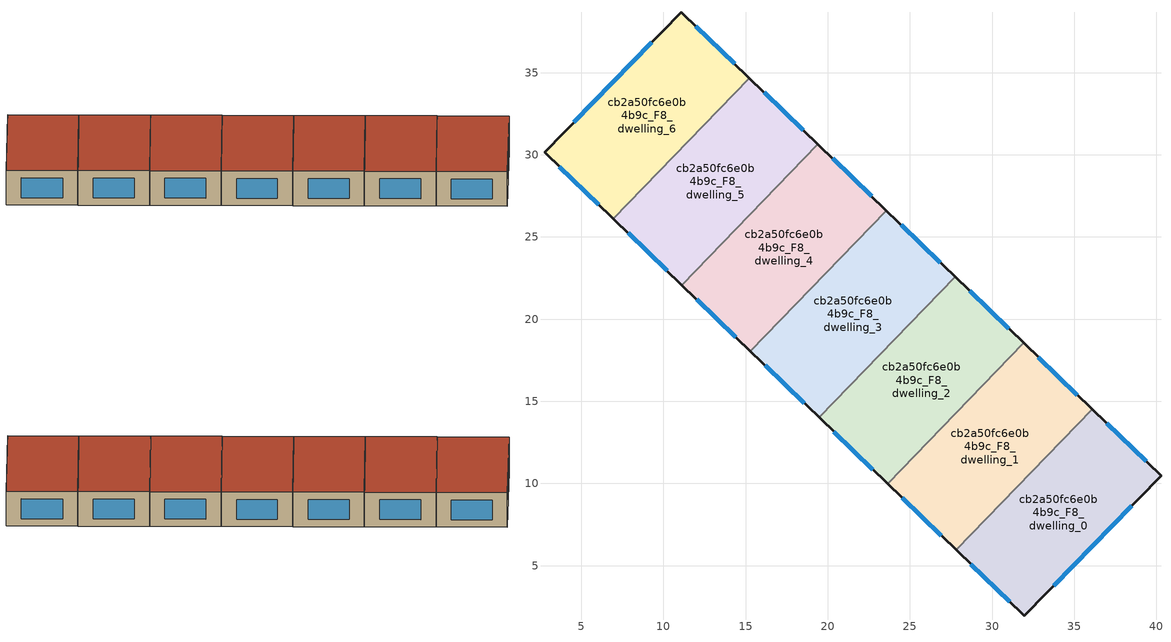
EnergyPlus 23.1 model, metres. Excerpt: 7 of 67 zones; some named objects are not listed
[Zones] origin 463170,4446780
cb2a50fc6e0b4b9c_F8_dwelling_0
 floor to cb2a50fc6e0b4b9c_F7_dwelling_0 (EU_floor_Construction): 40.28,10.47 31.97,1.94 27.82,5.96 36.09,14.52 z24
 wall outside (EU_wall_Construction): 27.82,5.96 31.97,1.94 40.28,10.47 36.09,14.52 z24:27
 wall to cb2a50fc6e0b4b9c_F8_dwelling_1 (EU_wall_Construction): 36.09,14.52 27.82,5.96 z24:27
 window (EU_Window_Construction): 33.75,3.77 38.5,8.64 / 28.71,5.1 31.08,2.8 / 39.39,11.34 36.99,13.65 z24.64:26.36
 roof outside (EU_roof_Construction): 31.97,1.94 40.28,10.47 36.09,14.52 27.82,5.96 z27
cb2a50fc6e0b4b9c_F8_dwelling_1
 floor to cb2a50fc6e0b4b9c_F7_dwelling_1 (EU_floor_Construction): 36.09,14.52 27.82,5.96 23.65,9.99 31.92,18.55 z24
 wall outside (EU_wall_Construction): 23.65,9.99 27.82,5.96 / 36.09,14.52 31.92,18.55 z24:27
 wall to cb2a50fc6e0b4b9c_F8_dwelling_2 (EU_wall_Construction): 31.92,18.55 23.65,9.99 z24:27
 window (EU_Window_Construction): 24.54,9.12 26.93,6.82 / 35.2,15.38 32.81,17.69 z24.64:26.36
 roof outside (EU_roof_Construction): 27.82,5.96 36.09,14.52 31.92,18.55 23.65,9.99 z27
cb2a50fc6e0b4b9c_F8_dwelling_2
 floor to cb2a50fc6e0b4b9c_F7_dwelling_2 (EU_floor_Construction): 31.92,18.55 23.65,9.99 19.48,14.02 27.75,22.58 z24
 wall outside (EU_wall_Construction): 19.48,14.02 23.65,9.99 / 31.92,18.55 27.75,22.58 z24:27
 wall to cb2a50fc6e0b4b9c_F8_dwelling_3 (EU_wall_Construction): 27.75,22.58 19.48,14.02 z24:27
 window (EU_Window_Construction): 20.37,13.15 22.75,10.85 / 31.03,19.41 28.64,21.72 z24.64:26.36
 roof outside (EU_roof_Construction): 23.65,9.99 31.92,18.55 27.75,22.58 19.48,14.02 z27
cb2a50fc6e0b4b9c_F8_dwelling_3
 floor to cb2a50fc6e0b4b9c_F7_dwelling_3 (EU_floor_Construction): 27.75,22.58 19.48,14.02 15.3,18.05 23.58,26.61 z24
 wall outside (EU_wall_Construction): 15.3,18.05 19.48,14.02 / 27.75,22.58 23.58,26.61 z24:27
 wall to cb2a50fc6e0b4b9c_F8_dwelling_4 (EU_wall_Construction): 23.58,26.61 15.3,18.05 z24:27
 window (EU_Window_Construction): 16.2,17.18 18.58,14.88 / 26.86,23.44 24.47,25.75 z24.64:26.36
 roof outside (EU_roof_Construction): 19.48,14.02 27.75,22.58 23.58,26.61 15.3,18.05 z27
cb2a50fc6e0b4b9c_F8_dwelling_4
 floor to cb2a50fc6e0b4b9c_F7_dwelling_4 (EU_floor_Construction): 23.58,26.61 15.3,18.05 11.13,22.08 19.4,30.64 z24
 wall outside (EU_wall_Construction): 11.13,22.08 15.3,18.05 / 23.58,26.61 19.4,30.64 z24:27
 wall to cb2a50fc6e0b4b9c_F8_dwelling_5 (EU_wall_Construction): 19.4,30.64 11.13,22.08 z24:27
 window (EU_Window_Construction): 12.02,21.21 14.41,18.91 / 22.68,27.47 20.3,29.78 z24.64:26.36
 roof outside (EU_roof_Construction): 15.3,18.05 23.58,26.61 19.4,30.64 11.13,22.08 z27
cb2a50fc6e0b4b9c_F8_dwelling_5
 floor to cb2a50fc6e0b4b9c_F7_dwelling_5 (EU_floor_Construction): 19.4,30.64 11.13,22.08 6.96,26.11 15.23,34.67 z24
 wall outside (EU_wall_Construction): 6.96,26.11 11.13,22.08 / 19.4,30.64 15.23,34.67 z24:27
 wall to cb2a50fc6e0b4b9c_F8_dwelling_6 (EU_wall_Construction): 15.23,34.67 6.96,26.11 z24:27
 window (EU_Window_Construction): 7.85,25.24 10.24,22.94 / 18.51,31.5 16.13,33.81 z24.64:26.36
 roof outside (EU_roof_Construction): 11.13,22.08 19.4,30.64 15.23,34.67 6.96,26.11 z27
cb2a50fc6e0b4b9c_F8_dwelling_6
 floor to cb2a50fc6e0b4b9c_F7_dwelling_6 (EU_floor_Construction): 15.23,34.67 6.96,26.11 2.77,30.16 11.08,38.68 z24
 wall outside (EU_wall_Construction): 15.23,34.67 11.08,38.68 2.77,30.16 6.96,26.11 z24:27
 window (EU_Window_Construction): 3.67,29.29 6.06,26.97 / 9.3,36.86 4.55,31.98 / 14.34,35.53 11.97,37.82 z24.64:26.36
 roof outside (EU_roof_Construction): 6.96,26.11 15.23,34.67 11.08,38.68 2.77,30.16 z27
[Building]
EU S2 Campaign: North Axis=0; Terrain=City; Solar Distribution=FullExterior
[Site:Location]
Yerevan-Zvartnots.Intl.AP: Latitude=40.15; Longitude=44.383; Time Zone=4; Elevation=854
[SizingPeriod:WeatherFileDays]
AnnualSizingPeriod: Begin Month=1; Begin Day of Month=1; End Month=12; End Day of Month=31; Day of Week for Start Day=Monday; Use Weather File Daylight Saving Period=No; Use Weather File Rain and Snow Indicators=No
[MATERIAL]
EU_InternalMass_Material: Roughness=MediumRough; Thickness=0.1; Conductivity=1; Density=1800; Specific Heat=900; Thermal Absorptance=0.9; Solar Absorptance=0.7; Visible Absorptance=0.7
[MATERIAL:NOMASS] Roughness=MediumRough; Thermal Absorptance=0.9; Solar Absorptance=0.7; Visible Absorptance=0.7
Name | Thermal Resistance
EU_wall_NoMass | 1.05043
EU_roof_NoMass | 1.45357
EU_floor_NoMass | 0.478065
[WINDOWMATERIAL:SIMPLEGLAZINGSYSTEM]
EU_Window_SimpleGlazing: UFactor=2.5566; Solar Heat Gain Coefficient=0.75; Visible Transmittance=0.75
[CONSTRUCTION]
EU_wall_Construction: EU_wall_NoMass
EU_roof_Construction: EU_roof_NoMass
EU_floor_Construction: EU_floor_NoMass
EU_Window_Construction: EU_Window_SimpleGlazing
EU_InternalMass_Construction: EU_InternalMass_Material
[ZONE] Type=1; Multiplier=1; Ceiling Height=autocalculate; Floor Area=autocalculate; Part of Total Floor Area=Yes
Name | Volume
cb2a50fc6e0b4b9c_F8_dwelling_0 | 207.219
cb2a50fc6e0b4b9c_F8_dwelling_1; cb2a50fc6e0b4b9c_F8_dwelling_5 | 207.208
cb2a50fc6e0b4b9c_F8_dwelling_2; cb2a50fc6e0b4b9c_F8_dwelling_4 | 207.233
cb2a50fc6e0b4b9c_F8_dwelling_3 | 207.234
cb2a50fc6e0b4b9c_F8_dwelling_6 | 207.218
[INTERNALMASS] Construction=EU_InternalMass_Construction
Name | Zone or ZoneList | Surface Area
cb2a50fc6e0b4b9c_F8_dwelling_0_EU_InternalMass | cb2a50fc6e0b4b9c_F8_dwelling_0 | 69.0729
cb2a50fc6e0b4b9c_F8_dwelling_1_EU_InternalMass | cb2a50fc6e0b4b9c_F8_dwelling_1 | 69.0692
cb2a50fc6e0b4b9c_F8_dwelling_2_EU_InternalMass | cb2a50fc6e0b4b9c_F8_dwelling_2 | 69.0775
cb2a50fc6e0b4b9c_F8_dwelling_3_EU_InternalMass | cb2a50fc6e0b4b9c_F8_dwelling_3 | 69.0778
cb2a50fc6e0b4b9c_F8_dwelling_4_EU_InternalMass | cb2a50fc6e0b4b9c_F8_dwelling_4 | 69.0775
cb2a50fc6e0b4b9c_F8_dwelling_5_EU_InternalMass | cb2a50fc6e0b4b9c_F8_dwelling_5 | 69.0692
cb2a50fc6e0b4b9c_F8_dwelling_6_EU_InternalMass | cb2a50fc6e0b4b9c_F8_dwelling_6 | 69.0729
[OTHEREQUIPMENT] Fuel Type=Electricity; Design Level Calculation Method=Watts/Area; Power per Zone Floor Area=1; Fraction Latent=0; Fraction Radiant=0; Fraction Lost=0; Carbon Dioxide Generation Rate=0; EndUse Subcategory=EU_Step8_InternalGains
Name | Zone or ZoneList or Space or SpaceList | Schedule
EU_Step8_InternalGain_cb2a50fc6e0b4b9c_F8_dwelling_0_f000 | cb2a50fc6e0b4b9c_F8_dwelling_0 | EU_Step8_GainSchedule_cb2a50fc6e0b4b9c_F8_dwelling_0_f000
EU_Step8_InternalGain_cb2a50fc6e0b4b9c_F8_dwelling_1_f000 | cb2a50fc6e0b4b9c_F8_dwelling_1 | EU_Step8_GainSchedule_cb2a50fc6e0b4b9c_F8_dwelling_1_f000
EU_Step8_InternalGain_cb2a50fc6e0b4b9c_F8_dwelling_2_f000 | cb2a50fc6e0b4b9c_F8_dwelling_2 | EU_Step8_GainSchedule_cb2a50fc6e0b4b9c_F8_dwelling_2_f000
EU_Step8_InternalGain_cb2a50fc6e0b4b9c_F8_dwelling_3_f000 | cb2a50fc6e0b4b9c_F8_dwelling_3 | EU_Step8_GainSchedule_cb2a50fc6e0b4b9c_F8_dwelling_3_f000
EU_Step8_InternalGain_cb2a50fc6e0b4b9c_F8_dwelling_4_f000 | cb2a50fc6e0b4b9c_F8_dwelling_4 | EU_Step8_GainSchedule_cb2a50fc6e0b4b9c_F8_dwelling_4_f000
EU_Step8_InternalGain_cb2a50fc6e0b4b9c_F8_dwelling_5_f000 | cb2a50fc6e0b4b9c_F8_dwelling_5 | EU_Step8_GainSchedule_cb2a50fc6e0b4b9c_F8_dwelling_5_f000
EU_Step8_InternalGain_cb2a50fc6e0b4b9c_F8_dwelling_6_f000 | cb2a50fc6e0b4b9c_F8_dwelling_6 | EU_Step8_GainSchedule_cb2a50fc6e0b4b9c_F8_dwelling_6_f000
[ZONEVENTILATION:DESIGNFLOWRATE] Schedule=EU_AlwaysOn; Design Flow Rate Calculation Method=AirChanges/Hour; Air Changes per Hour=0.557805; Ventilation Type=Natural; Fan Pressure Rise=0; Fan Total Efficiency=1; Constant Term Coefficient=1; Temperature Term Coefficient=0; Velocity Term Coefficient=0; Velocity Squared Term Coefficient=0; Minimum Indoor Temperature=-100; Maximum Indoor Temperature=100; Delta Temperature=-100; Minimum Outdoor Temperature=-100; Maximum Outdoor Temperature=100; Maximum Wind Speed=40
Name | Zone or ZoneList or Space or SpaceList
EU_ConstantAir_cb2a50fc6e0b4b9c_F8_dwelling_0 | cb2a50fc6e0b4b9c_F8_dwelling_0
EU_ConstantAir_cb2a50fc6e0b4b9c_F8_dwelling_1 | cb2a50fc6e0b4b9c_F8_dwelling_1
EU_ConstantAir_cb2a50fc6e0b4b9c_F8_dwelling_2 | cb2a50fc6e0b4b9c_F8_dwelling_2
EU_ConstantAir_cb2a50fc6e0b4b9c_F8_dwelling_3 | cb2a50fc6e0b4b9c_F8_dwelling_3
EU_ConstantAir_cb2a50fc6e0b4b9c_F8_dwelling_4 | cb2a50fc6e0b4b9c_F8_dwelling_4
EU_ConstantAir_cb2a50fc6e0b4b9c_F8_dwelling_5 | cb2a50fc6e0b4b9c_F8_dwelling_5
EU_ConstantAir_cb2a50fc6e0b4b9c_F8_dwelling_6 | cb2a50fc6e0b4b9c_F8_dwelling_6
[HVACTEMPLATE:ZONE:IDEALLOADSAIRSYSTEM] System Availability Schedule=EU_AlwaysOn; Maximum Heating Supply Air Temperature=50; Minimum Cooling Supply Air Temperature=13; Maximum Heating Supply Air Humidity Ratio=0.0156; Minimum Cooling Supply Air Humidity Ratio=0.0077; Heating Limit=NoLimit; Cooling Limit=NoLimit; Heating Availability Schedule=EU_AlwaysOn; Cooling Availability Schedule=EU_CoolingOff; Dehumidification Control Type=ConstantSensibleHeatRatio; Cooling Sensible Heat Ratio=0.7; Dehumidification Setpoint=60; Humidification Control Type=None; Humidification Setpoint=30; Outdoor Air Method=None; Outdoor Air Flow Rate per Person=0.00944; Outdoor Air Flow Rate per Zone Floor Area=0; Outdoor Air Flow Rate per Zone=0; Demand Controlled Ventilation Type=None; Outdoor Air Economizer Type=NoEconomizer; Heat Recovery Type=None; Sensible Heat Recovery Effectiveness=0.7; Latent Heat Recovery Effectiveness=0.65
Name | Template Thermostat
cb2a50fc6e0b4b9c_F8_dwelling_0 | EU_HeatOnly_cb2a50fc6e0b4b9c_F8_dwelling_0
cb2a50fc6e0b4b9c_F8_dwelling_1 | EU_HeatOnly_cb2a50fc6e0b4b9c_F8_dwelling_1
cb2a50fc6e0b4b9c_F8_dwelling_2 | EU_HeatOnly_cb2a50fc6e0b4b9c_F8_dwelling_2
cb2a50fc6e0b4b9c_F8_dwelling_3 | EU_HeatOnly_cb2a50fc6e0b4b9c_F8_dwelling_3
cb2a50fc6e0b4b9c_F8_dwelling_4 | EU_HeatOnly_cb2a50fc6e0b4b9c_F8_dwelling_4
cb2a50fc6e0b4b9c_F8_dwelling_5 | EU_HeatOnly_cb2a50fc6e0b4b9c_F8_dwelling_5
cb2a50fc6e0b4b9c_F8_dwelling_6 | EU_HeatOnly_cb2a50fc6e0b4b9c_F8_dwelling_6
[SIZING:ZONE] Zone Cooling Design Supply Air Temperature Input Method=SupplyAirTemperature; Zone Cooling Design Supply Air Temperature=13; Zone Heating Design Supply Air Temperature Input Method=SupplyAirTemperature; Zone Heating Design Supply Air Temperature=50; Zone Cooling Design Supply Air Humidity Ratio=0.008; Zone Heating Design Supply Air Humidity Ratio=0.008; Cooling Design Air Flow Method=DesignDay; Cooling Design Air Flow Rate=0; Cooling Minimum Air Flow per Zone Floor Area=0.000762; Cooling Minimum Air Flow=0; Cooling Minimum Air Flow Fraction=0.2; Heating Design Air Flow Method=DesignDay; Heating Design Air Flow Rate=0; Heating Maximum Air Flow per Zone Floor Area=0.002032; Heating Maximum Air Flow=0.141576; Heating Maximum Air Flow Fraction=0.3; Account for Dedicated Outdoor Air System=No; Dedicated Outdoor Air System Control Strategy=NeutralSupplyAir; Dedicated Outdoor Air Low Setpoint Temperature for Design=autosize; Dedicated Outdoor Air High Setpoint Temperature for Design=autosize; Zone Load Sizing Method=Sensible Load Only No Latent Load; Zone Latent Cooling Design Supply Air Humidity Ratio Input Method=HumidityRatioDifference; Zone Cooling Design Supply Air Humidity Ratio Difference=0.005; Zone Latent Heating Design Supply Air Humidity Ratio Input Method=HumidityRatioDifference; Zone Humidification Design Supply Air Humidity Ratio Difference=0.005
cb2a50fc6e0b4b9c_F8_dwelling_0; cb2a50fc6e0b4b9c_F8_dwelling_1; cb2a50fc6e0b4b9c_F8_dwelling_2; cb2a50fc6e0b4b9c_F8_dwelling_3; cb2a50fc6e0b4b9c_F8_dwelling_4; cb2a50fc6e0b4b9c_F8_dwelling_5; cb2a50fc6e0b4b9c_F8_dwelling_6
[SCHEDULE:CONSTANT]
Name | Hourly Value
EU_AlwaysOn | 1
EU_CoolingOff | 0
[SCHEDULE:FILE] Column Number=1; Rows to Skip at Top=0; Number of Hours of Data=8760; Column Separator=Comma; Interpolate to Timestep=No; Minutes per Item=60; Adjust Schedule for Daylight Savings=Yes
Name | File
EU_Step8_GainSchedule_cb2a50fc6e0b4b9c_F8_dwelling_0_f000 | ../../schedules/cb2a50fc6e0b4b9c/cb2a50fc6e0b4b9c_F8_dwelling_0_f000_gain.csv
EU_Step8_GainSchedule_cb2a50fc6e0b4b9c_F8_dwelling_1_f000 | ../../schedules/cb2a50fc6e0b4b9c/cb2a50fc6e0b4b9c_F8_dwelling_1_f000_gain.csv
EU_Step8_GainSchedule_cb2a50fc6e0b4b9c_F8_dwelling_2_f000 | ../../schedules/cb2a50fc6e0b4b9c/cb2a50fc6e0b4b9c_F8_dwelling_2_f000_gain.csv
EU_Step8_GainSchedule_cb2a50fc6e0b4b9c_F8_dwelling_3_f000 | ../../schedules/cb2a50fc6e0b4b9c/cb2a50fc6e0b4b9c_F8_dwelling_3_f000_gain.csv
EU_Step8_GainSchedule_cb2a50fc6e0b4b9c_F8_dwelling_4_f000 | ../../schedules/cb2a50fc6e0b4b9c/cb2a50fc6e0b4b9c_F8_dwelling_4_f000_gain.csv
EU_Step8_GainSchedule_cb2a50fc6e0b4b9c_F8_dwelling_5_f000 | ../../schedules/cb2a50fc6e0b4b9c/cb2a50fc6e0b4b9c_F8_dwelling_5_f000_gain.csv
EU_Step8_GainSchedule_cb2a50fc6e0b4b9c_F8_dwelling_6_f000 | ../../schedules/cb2a50fc6e0b4b9c/cb2a50fc6e0b4b9c_F8_dwelling_6_f000_gain.csv
